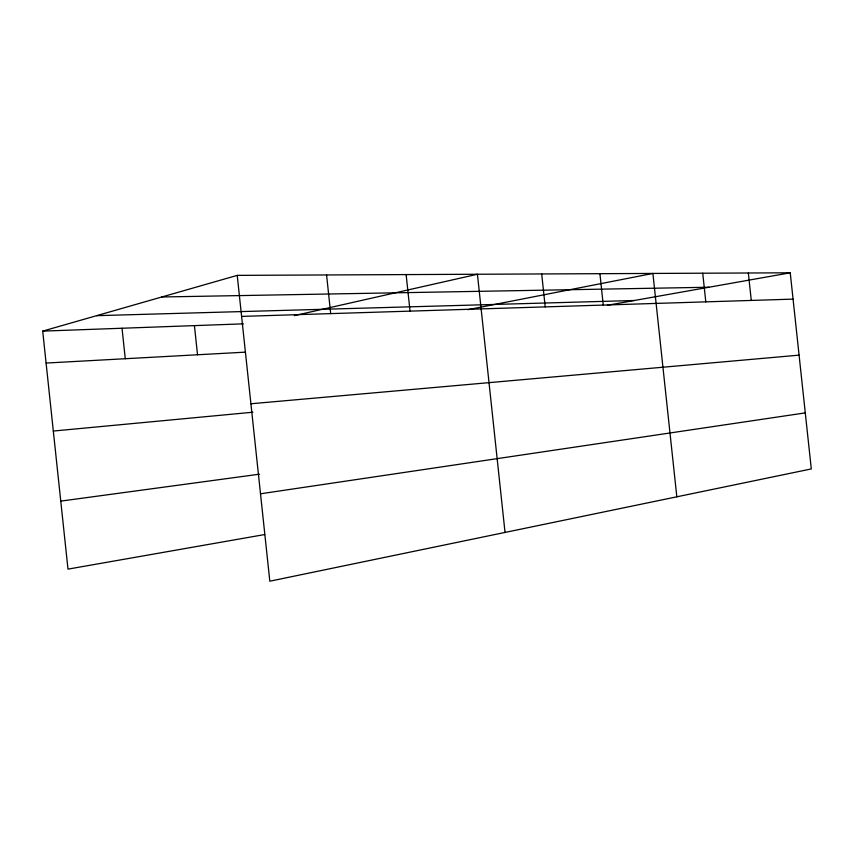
<?xml version="1.0" encoding="UTF-8"?>
<svg xmlns="http://www.w3.org/2000/svg" width="854" height="854" viewBox="0 0 854 854"><rect width="100%" height="100%" fill="white"/><g stroke="black" fill="none" stroke-linecap="round" stroke-linejoin="round"><path stroke-width="1.28" d="M264.633 534.561L67.989 569.127L42.7 331.117L237.231 275.372L790.238 272.8L811.3 468.931L269.821 581.2L237.231 275.372M294.342 315.628L477.429 274.251L505.034 532.437M467.853 309.692L652.894 273.44L676.827 496.814M607.301 305.284L790.238 272.8M260.502 493.793L805.279 412.888M60.762 501.117L259.531 474.173M53.322 431.046L252.923 412.215M250.916 403.771L799.088 355.147M46.095 363.057L245.194 352.158M42.7 331.117L243.507 323.837M241.607 316.407L793.067 299.124M96.609 315.67L634.223 300.501M161.833 296.978L708.895 287.243M748.339 272.992L751.285 300.427M702.725 273.205L705.799 301.857M599.914 273.686L603.266 305.07M541.692 273.953L545.215 306.885M406.13 274.582L410.037 311.123M326.57 274.956L330.701 313.61M194.424 325.62L197.52 354.762M122.026 328.246L125.271 358.723"/></g></svg>
